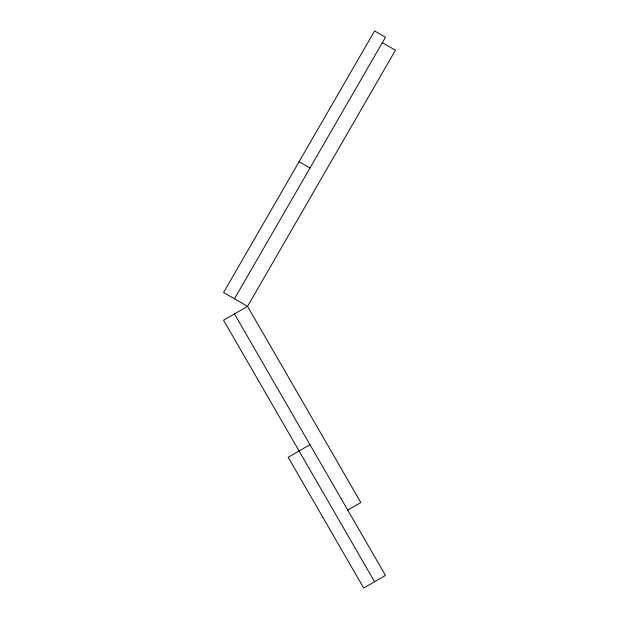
<?xml version="1.0" encoding="UTF-8"?>
<svg xmlns="http://www.w3.org/2000/svg" width="619" height="619" viewBox="0 0 619 619"><rect width="100%" height="100%" fill="white"/><g stroke="black" fill="none" stroke-linecap="round" stroke-linejoin="round"><path stroke-width="0.93" d="M234.477 298.807L385.49 37.241L374.588 30.95L223.575 292.508L247.554 306.351L360.815 502.527L347.739 510.079M309.98 444.682L288.183 457.271L363.693 588.05L385.49 575.469L234.477 313.903M382.341 42.688L395.425 50.24L247.554 306.351L223.575 320.193L374.588 581.759M299.085 161.729L309.98 168.02"/></g></svg>
